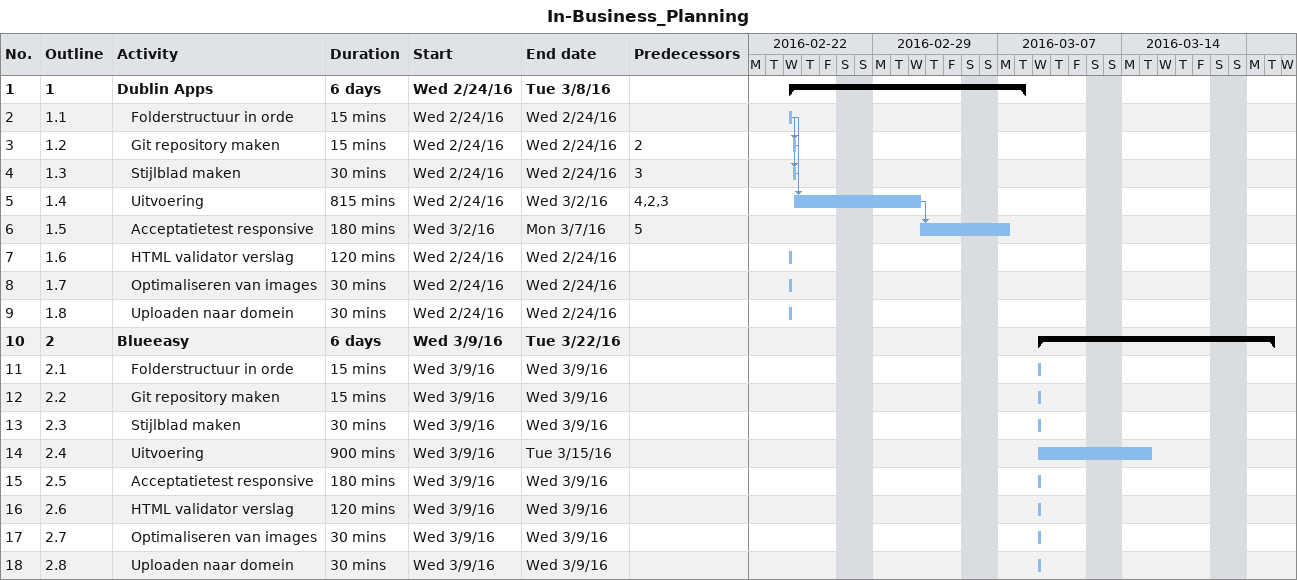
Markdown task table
In-Business_Planning

| ID | WBS | Task | Duration | Start | Finish | Predecessors |
|---|---|---|---|---|---|---|
| 1 | 1 | **Dublin Apps** | 6d | 2016-02-24 | 2016-03-08 |  |
| 2 | 1.1 | Folderstructuur in orde | 15min | 2016-02-24 | 2016-02-24 |  |
| 3 | 1.2 | Git repository maken | 15min | 2016-02-24 | 2016-02-24 | 2 |
| 4 | 1.3 | Stijlblad maken | 30min | 2016-02-24 | 2016-02-24 | 3 |
| 5 | 1.4 | Uitvoering | 815min | 2016-02-24 | 2016-03-02 | 4, 2, 3 |
| 6 | 1.5 | Acceptatietest responsive | 180min | 2016-03-02 | 2016-03-07 | 5 |
| 7 | 1.6 | HTML validator verslag | 120min | 2016-02-24 | 2016-02-24 |  |
| 8 | 1.7 | Optimaliseren van images | 30min | 2016-02-24 | 2016-02-24 |  |
| 9 | 1.8 | Uploaden naar domein | 30min | 2016-02-24 | 2016-02-24 |  |
| 10 | 2 | **Blueeasy** | 6d | 2016-03-09 | 2016-03-22 |  |
| 11 | 2.1 | Folderstructuur in orde | 15min | 2016-03-09 | 2016-03-09 |  |
| 12 | 2.2 | Git repository maken | 15min | 2016-03-09 | 2016-03-09 |  |
| 13 | 2.3 | Stijlblad maken | 30min | 2016-03-09 | 2016-03-09 |  |
| 14 | 2.4 | Uitvoering | 900min | 2016-03-09 | 2016-03-15 |  |
| 15 | 2.5 | Acceptatietest responsive | 180min | 2016-03-09 | 2016-03-09 |  |
| 16 | 2.6 | HTML validator verslag | 120min | 2016-03-09 | 2016-03-09 |  |
| 17 | 2.7 | Optimaliseren van images | 30min | 2016-03-09 | 2016-03-09 |  |
| 18 | 2.8 | Uploaden naar domein | 30min | 2016-03-09 | 2016-03-09 |  |
